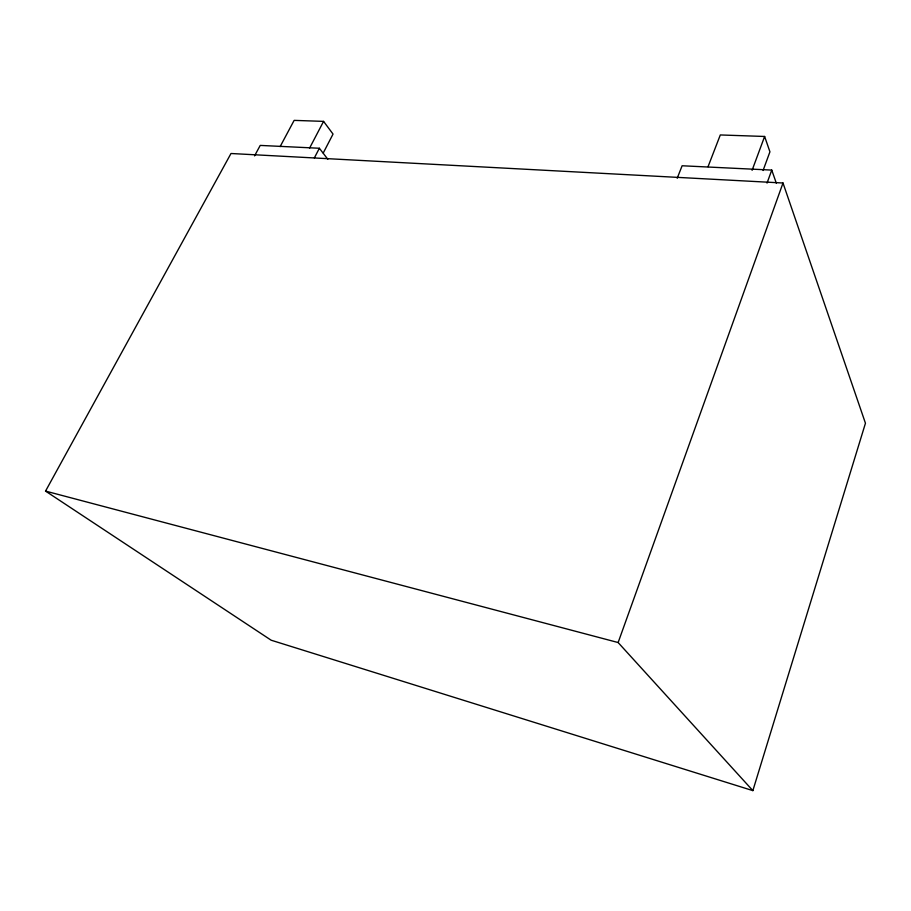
<?xml version="1.0" encoding="UTF-8"?>
<svg xmlns="http://www.w3.org/2000/svg" width="911" height="911" viewBox="0 0 911 911"><rect width="100%" height="100%" fill="white"/><g stroke="black" fill="none" stroke-linecap="round" stroke-linejoin="round"><path stroke-width="1.37" d="M752.862 790.623L865.45 423.228L783.005 183.009L230.995 153.504L45.55 491.097L271.171 640.217L752.862 790.623L618.136 642.54L45.55 491.097M618.136 642.54L783.005 183.009M767.028 183.1L771.754 170.095L682.123 165.768L677.192 178.26M763.065 170.516L769.932 151.818L764.625 136.468L720.305 134.953L708.052 166.679M752.087 170.311L764.625 136.468M323.246 152.991L333.039 134.076L323.576 121.379L294.139 120.377L280.121 146.625M314.363 157.888L319.374 148.254L260.227 145.407L254.556 155.883M309.535 148.208L323.576 121.379M319.374 148.254L327.835 159.277M771.754 170.095L776.377 183.316"/></g></svg>
